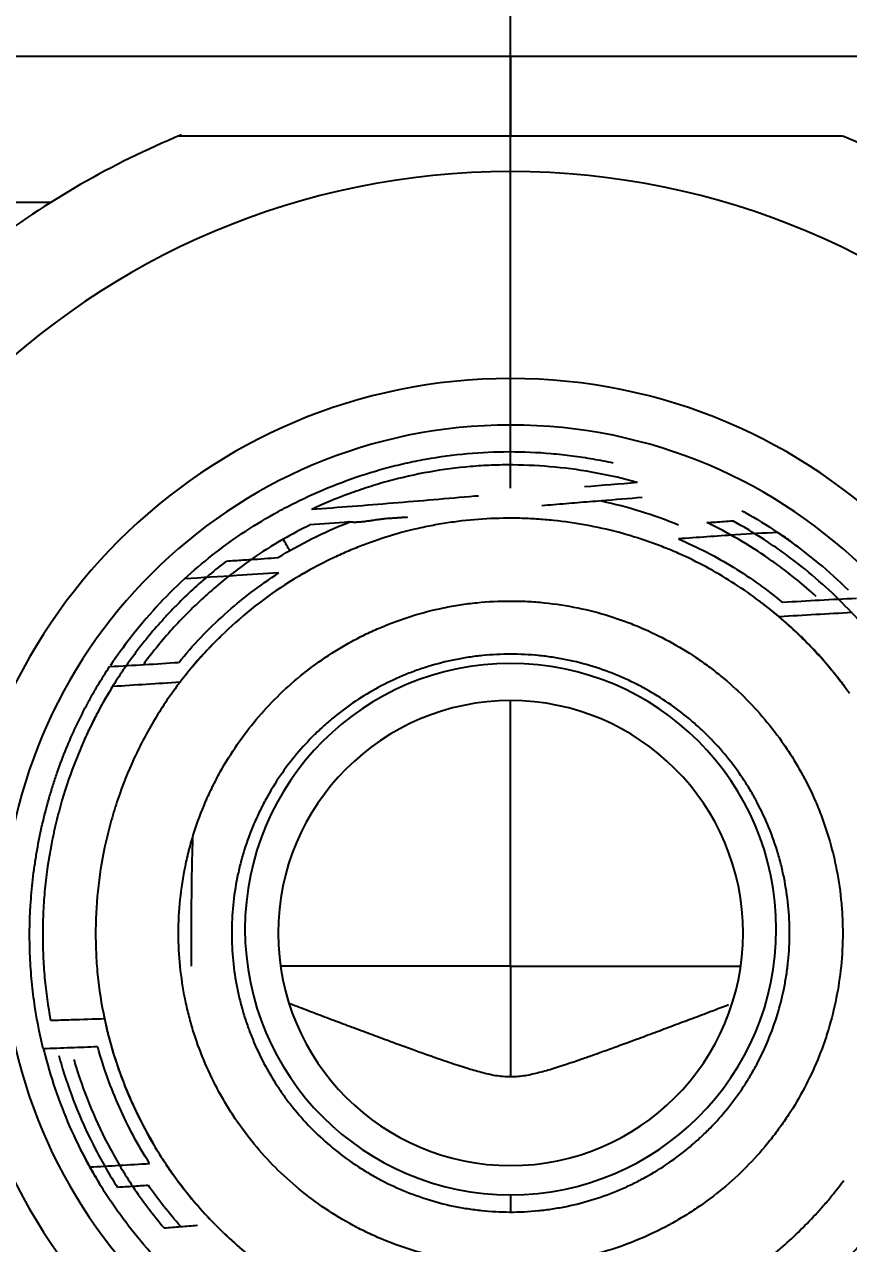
# Model space of a CAD drawing. Extents: x 1425 to 2779, y 0 to 992.
# Drawn here: x 2154.52 to 2166.93, y 395.75 to 414.11 of the extents above; entities that cross this region are included whole.
import ezdxf

# ---------------------------------------------------------------- set-up
doc = ezdxf.new("R2010")
doc.units = 0
doc.header["$LTSCALE"] = 10
doc.header["$MEASUREMENT"] = 0
doc.header["$PDMODE"] = 3
doc.header["$PDSIZE"] = -10
doc.linetypes.add('ACAD_ISO04W100', pattern=[30.5, 24, -3, 0.5, -3])
doc.layers.get('0').update_dxf_attribs({"linetype": 'CONTINUOUS'})
doc.layers.get('DEFPOINTS').update_dxf_attribs({"linetype": 'CONTINUOUS'})
doc.layers.add('1', color=7, linetype='CONTINUOUS')
doc.layers.add('BODY', color=7, linetype='CONTINUOUS')
doc.styles.add('Daelim Dimension', font='')
doc.styles.get('Daelim Dimension').set_extended_font_data('나눔고딕')
doc.dimstyles.new('DEFAULT', dxfattribs={"dimscale": 2, "dimtxt": 2, "dimasz": 2, "dimexe": 0, "dimexo": 2, "dimgap": 1, "dimtad": 1, "dimdec": 1, "dimzin": 9, "dimdsep": 46, "dimtxsty": 'Daelim Dimension', "dimcen": 0.5, "dimclrd": 252, "dimclre": 252, "dimclrt": 3, "dimadec": 1, "dimazin": 0, "dimtfac": 1, "dimtdec": 1, "dimtix": 1, "dimtmove": 0, "dimatfit": 3, "dimfxl": 1, "dimtolj": 1, "dimtzin": 1, "dimlwd": 9, "dimlwe": 9, "dimarcsym": 0})

# ---------------------------------------------------------------- blocks, each defined once
blk = doc.blocks.new('*D15')
at = {"color": 5, "lineweight": 9, "ltscale": 0.5, "transparency": 16777216}
for p, q in [((2120.17, 427.466), (2072.523, 427.466)), ((2072.523, 364.429), (2072.523, 423.466)), ((2209.905, 360.429), (2072.523, 360.429))]:
    blk.add_line(p, q, dxfattribs=at)
at = {"color": 5, "ltscale": 0.5, "transparency": 16777216}
for points in [[(2071.856, 423.466), (2073.19, 423.466), (2072.523, 427.466)], [(2071.856, 364.429), (2073.19, 364.429), (2072.523, 360.429)]]:
    blk.add_solid(points, dxfattribs=at)
at = {"layer": 'DEFPOINTS', "color": 0, "ltscale": 0.5, "transparency": 16777216}
for p in [(2072.523, 427.466), (2124.17, 427.466), (2213.905, 360.429)]:
    blk.add_point(p, dxfattribs=at)
at = {"color": 7, "lineweight": -3, "ltscale": 0.5, "transparency": 16777216, "insert": (2065.079, 393.948), "char_height": 10, "attachment_point": 5, "rotation": 90, "style": 'Daelim Dimension'}
blk.add_mtext('\\A1;67', dxfattribs=at)
blk = doc.blocks.new('*D16')
at = {"color": 5, "lineweight": 9, "ltscale": 0.5, "transparency": 16777216}
for p, q in [((2124.17, 423.466), (2124.17, 287.594)), ((2239.339, 355.429), (2239.339, 287.594)), ((2128.17, 287.594), (2235.339, 287.594))]:
    blk.add_line(p, q, dxfattribs=at)
at = {"color": 5, "ltscale": 0.5, "transparency": 16777216}
for points in [[(2128.17, 288.26), (2128.17, 286.927), (2124.17, 287.594)], [(2235.339, 288.26), (2235.339, 286.927), (2239.339, 287.594)]]:
    blk.add_solid(points, dxfattribs=at)
at = {"layer": 'DEFPOINTS', "color": 0, "ltscale": 0.5, "transparency": 16777216}
for p in [(2124.17, 427.466), (2239.339, 359.429), (2239.339, 287.594)]:
    blk.add_point(p, dxfattribs=at)
at = {"color": 7, "lineweight": -3, "ltscale": 0.5, "transparency": 16777216, "insert": (2181.755, 294.98), "char_height": 10, "attachment_point": 5, "style": 'Daelim Dimension'}
blk.add_mtext('\\A1;115', dxfattribs=at)
blk = doc.blocks.new('*D17')
at = {"color": 5, "lineweight": 9, "ltscale": 0.5, "transparency": 16777216}
for p, q in [((2125.992, 512.097), (2302.11, 512.097)), ((2302.11, 364.429), (2302.11, 508.097)), ((2268.773, 360.429), (2302.11, 360.429))]:
    blk.add_line(p, q, dxfattribs=at)
at = {"color": 5, "ltscale": 0.5, "transparency": 16777216}
for points in [[(2301.443, 508.097), (2302.777, 508.097), (2302.11, 512.097)], [(2301.443, 364.429), (2302.777, 364.429), (2302.11, 360.429)]]:
    blk.add_solid(points, dxfattribs=at)
at = {"layer": 'DEFPOINTS', "color": 0, "ltscale": 0.5, "transparency": 16777216}
for p in [(2121.992, 512.097), (2302.11, 512.097), (2264.773, 360.429)]:
    blk.add_point(p, dxfattribs=at)
at = {"color": 7, "lineweight": -3, "ltscale": 0.5, "transparency": 16777216, "insert": (2294.466, 436.263), "char_height": 10, "attachment_point": 5, "rotation": 90, "style": 'Daelim Dimension'}
blk.add_mtext('\\A1;151.5', dxfattribs=at)

msp = doc.modelspace()

# ---------------------------------------------------------------- linework, layer by layer
at = {"layer": '1', "color": 7, "linetype": 'Continuous', "lineweight": -3}
for p, q in [((2161.839, 413.629), (2150.339, 413.629)), ((2173.339, 413.629), (2161.839, 413.629)), ((2161.839, 413.629), (2161.839, 412.429)), ((2154.911, 411.429), (2151.339, 411.429)), ((2161.839, 399.929), (2161.839, 403.93)), ((2161.839, 399.929), (2158.375, 399.929)), ((2161.839, 399.929), (2161.839, 398.263)), ((2161.839, 399.929), (2165.303, 399.929)), ((2161.839, 396.489), (2161.839, 396.229))]:
    msp.add_line(p, q, dxfattribs=at)
for centre, radius, start, end in [((2161.839, 400.429), 13, 112.418, 127.3824), ((2161.839, 400.429), 13, 52.6285, 67.3766), ((2161.839, 400.429), 11.466, 0, 180), ((2161.839, 400.429), 8.35, 0, 180), ((2161.839, 400.429), 7.65, 0, 180), ((2161.839, 400.489), 4, 90, 270), ((2161.839, 400.489), 4, 270, 90), ((2161.839, 400.429), 3.5, 0, 180), ((2161.839, 400.429), 11.466, 180, 0), ((2161.839, 400.429), 8.35, 180, 0), ((2161.839, 400.429), 7.65, 180, 0), ((2161.839, 400.429), 3.5, 180, 0)]:
    msp.add_arc(centre, radius, start, end, dxfattribs=at)
for points, knots in [([(2166.838, 412.429), (2166.835, 412.429), (2166.824, 412.429), (2166.787, 412.429), (2166.733, 412.429), (2166.648, 412.429), (2166.584, 412.429), (2166.571, 412.429), (2166.543, 412.429), (2166.529, 412.429), (2166.485, 412.429), (2166.454, 412.429), (2166.355, 412.429), (2166.21, 412.429), (2166.037, 412.429), (2165.896, 412.429), (2165.848, 412.429), (2165.747, 412.429), (2165.695, 412.429), (2165.535, 412.429), (2165.423, 412.429), (2165.189, 412.429), (2164.944, 412.429), (2164.679, 412.429), (2164.507, 412.429), (2164.472, 412.429), (2164.402, 412.429), (2164.297, 412.429), (2164.19, 412.429), (2163.973, 412.429), (2163.679, 412.429), (2163.373, 412.429), (2163.139, 412.429), (2163.061, 412.429), (2162.942, 412.429), (2162.902, 412.429), (2162.822, 412.429), (2162.782, 412.429), (2162.583, 412.429), (2162.263, 412.429), (2161.942, 412.429), (2161.619, 412.429), (2161.458, 412.429), (2161.256, 412.429), (2161.215, 412.429), (2161.134, 412.429), (2161.014, 412.429), (2160.895, 412.429), (2160.658, 412.429), (2160.346, 412.429), (2160.043, 412.429), (2159.819, 412.429), (2159.745, 412.429), (2159.634, 412.429), (2159.597, 412.429), (2159.525, 412.429), (2159.489, 412.429), (2159.309, 412.429), (2159.032, 412.429), (2158.773, 412.429), (2158.523, 412.429), (2158.403, 412.429), (2158.258, 412.429), (2158.23, 412.429), (2158.173, 412.429), (2158.09, 412.429), (2158.01, 412.429), (2157.855, 412.429), (2157.662, 412.429), (2157.496, 412.429), (2157.381, 412.429), (2157.344, 412.429), (2157.291, 412.429), (2157.274, 412.429), (2157.241, 412.429), (2157.225, 412.429), (2157.147, 412.429), (2157.038, 412.429), (2156.96, 412.429), (2156.898, 412.429), (2156.875, 412.429), (2156.856, 412.429), (2156.853, 412.429), (2156.847, 412.429), (2156.841, 412.429), (2156.839, 412.429), (2156.839, 412.429)], [0, 0, 0, 0, 0.03133, 0.03133, 0.062659, 0.093989, 0.093989, 0.101822, 0.101822, 0.109654, 0.109654, 0.125319, 0.125319, 0.156649, 0.187978, 0.187978, 0.203643, 0.203643, 0.219308, 0.219308, 0.250638, 0.250638, 0.281968, 0.313297, 0.313297, 0.32113, 0.32113, 0.328962, 0.344627, 0.344627, 0.375957, 0.407287, 0.407287, 0.422952, 0.422952, 0.430784, 0.430784, 0.438616, 0.438616, 0.469946, 0.501276, 0.501276, 0.532606, 0.532606, 0.540438, 0.540438, 0.548271, 0.563935, 0.563935, 0.595265, 0.626595, 0.626595, 0.64226, 0.64226, 0.650092, 0.650092, 0.657925, 0.657925, 0.689254, 0.720584, 0.720584, 0.751914, 0.751914, 0.759746, 0.759746, 0.767579, 0.783244, 0.783244, 0.814573, 0.845903, 0.845903, 0.861568, 0.861568, 0.8694, 0.8694, 0.877233, 0.877233, 0.908563, 0.939892, 0.939892, 0.971222, 0.971222, 0.979054, 0.979054, 0.986887, 1, 1, 1, 1]), ([(2156.929, 405.764), (2157.062, 405.886), (2157.201, 406.004), (2157.489, 406.23), (2157.638, 406.339), (2157.95, 406.548), (2158.112, 406.647), (2158.365, 406.79), (2158.451, 406.836), (2158.582, 406.903), (2158.627, 406.925), (2158.716, 406.969), (2158.762, 406.99), (2158.989, 407.095), (2159.176, 407.172), (2159.557, 407.311), (2159.752, 407.373), (2160.05, 407.455), (2160.151, 407.48), (2160.304, 407.515), (2160.355, 407.526), (2160.458, 407.546), (2160.51, 407.556), (2160.77, 407.603), (2160.979, 407.631), (2161.397, 407.668), (2161.607, 407.678), (2162.028, 407.678), (2162.239, 407.669), (2162.504, 407.646), (2162.556, 407.641), (2162.662, 407.629), (2162.819, 407.611), (2162.975, 407.587), (2163.181, 407.551), (2163.283, 407.531), (2163.384, 407.509)], [0, 0, 0, 0, 0.086958, 0.086958, 0.173917, 0.173917, 0.260875, 0.260875, 0.304354, 0.304354, 0.326094, 0.326094, 0.347834, 0.347834, 0.434792, 0.434792, 0.521751, 0.521751, 0.56523, 0.56523, 0.586969, 0.586969, 0.608709, 0.608709, 0.695667, 0.695667, 0.782626, 0.782626, 0.869584, 0.869584, 0.891324, 0.891324, 0.913063, 0.956543, 0.956543, 1, 1, 1, 1]), ([(2163.745, 407.214), (2163.544, 407.27), (2163.34, 407.317), (2162.928, 407.395), (2162.72, 407.424), (2162.299, 407.465), (2162.087, 407.476), (2161.819, 407.478), (2161.766, 407.478), (2161.659, 407.476), (2161.499, 407.472), (2161.341, 407.462), (2161.025, 407.435), (2160.817, 407.408), (2160.404, 407.334), (2160.2, 407.288), (2159.947, 407.219), (2159.897, 407.205), (2159.797, 407.175), (2159.648, 407.129), (2159.502, 407.079), (2159.214, 406.972), (2159.028, 406.894), (2158.846, 406.809)], [0, 0, 0, 0, 0.125, 0.125, 0.25, 0.25, 0.375, 0.375, 0.40625, 0.40625, 0.4375, 0.5, 0.5, 0.625, 0.625, 0.75, 0.75, 0.78125, 0.78125, 0.8125, 0.875, 0.875, 1, 1, 1, 1]), ([(2158.843, 406.811), (2159.252, 406.841), (2159.661, 406.873), (2160.478, 406.94), (2160.887, 406.975), (2161.315, 407.012), (2161.335, 407.013), (2161.355, 407.015)], [0, 0, 0, 0, 0.488102, 0.488102, 0.976205, 0.976205, 1, 1, 1, 1]), ([(2163.207, 406.937), (2163.147, 406.932), (2163.027, 406.922), (2162.848, 406.908), (2162.668, 406.893), (2162.487, 406.878), (2162.367, 406.867), (2162.307, 406.862)], [0, 0, 0, 0, 0.199245, 0.39865, 0.59843, 0.798804, 1, 1, 1, 1]), ([(2163.206, 406.935), (2163.406, 406.893), (2163.603, 406.841), (2163.99, 406.722), (2164.181, 406.653), (2164.366, 406.577)], [0, 0, 0, 0, 0.496623, 0.496623, 1, 1, 1, 1]), ([(2158.336, 406.082), (2158.501, 406.184), (2158.673, 406.28), (2159.03, 406.459), (2159.217, 406.542), (2159.41, 406.617)], [0, 0, 0, 0, 0.497125, 0.497125, 1, 1, 1, 1]), ([(2165.883, 405.189), (2165.772, 405.285), (2165.657, 405.376), (2165.42, 405.551), (2165.298, 405.635), (2165.046, 405.794), (2164.916, 405.87), (2164.648, 406.014), (2164.51, 406.082), (2164.295, 406.177), (2164.185, 406.223), (2164.073, 406.266), (2163.998, 406.294), (2163.96, 406.308), (2163.769, 406.375), (2163.614, 406.422), (2163.299, 406.506), (2163.139, 406.542), (2162.815, 406.601), (2162.65, 406.625), (2162.441, 406.646), (2162.399, 406.65), (2162.315, 406.657), (2162.189, 406.666), (2162.063, 406.672), (2161.812, 406.678), (2161.479, 406.673), (2161.147, 406.641), (2160.94, 406.613), (2160.899, 406.607), (2160.816, 406.594), (2160.775, 406.587), (2160.651, 406.565), (2160.57, 406.549), (2160.328, 406.496), (2160.171, 406.455), (2159.862, 406.36), (2159.71, 406.307), (2159.488, 406.22), (2159.415, 406.189), (2159.306, 406.141), (2159.27, 406.125), (2159.198, 406.092), (2159.163, 406.075), (2158.986, 405.99), (2158.849, 405.917), (2158.716, 405.84)], [0, 0, 0, 0, 0.0625, 0.0625, 0.125, 0.125, 0.1875, 0.1875, 0.25, 0.25, 0.28125, 0.296875, 0.296875, 0.3125, 0.3125, 0.375, 0.375, 0.4375, 0.4375, 0.5, 0.5, 0.515625, 0.515625, 0.53125, 0.5625, 0.5625, 0.625, 0.6875, 0.6875, 0.703125, 0.703125, 0.71875, 0.71875, 0.75, 0.75, 0.8125, 0.8125, 0.875, 0.875, 0.90625, 0.90625, 0.921875, 0.921875, 0.9375, 0.9375, 1, 1, 1, 1]), ([(2160.287, 406.69), (2160.279, 406.689), (2160.262, 406.688), (2160.236, 406.686), (2160.207, 406.684), (2160.175, 406.682), (2160.141, 406.68), (2160.105, 406.677), (2160.058, 406.674), (2160.009, 406.671), (2159.969, 406.668), (2159.942, 406.665), (2159.921, 406.663), (2159.898, 406.66), (2159.873, 406.657), (2159.843, 406.653), (2159.81, 406.649), (2159.774, 406.643), (2159.74, 406.638), (2159.708, 406.633), (2159.68, 406.629), (2159.651, 406.625), (2159.623, 406.622), (2159.597, 406.619), (2159.572, 406.617), (2159.548, 406.615), (2159.525, 406.614), (2159.503, 406.613), (2159.482, 406.613), (2159.463, 406.614), (2159.444, 406.615), (2159.425, 406.617), (2159.414, 406.618), (2159.408, 406.619)], [0, 0, 0, 0, 0.027122, 0.057099, 0.089941, 0.125656, 0.164254, 0.205746, 0.250143, 0.324276, 0.370571, 0.388925, 0.414463, 0.44152, 0.470102, 0.50021, 0.54189, 0.583808, 0.625963, 0.658486, 0.691201, 0.724118, 0.757248, 0.786515, 0.814633, 0.841614, 0.867471, 0.892218, 0.915872, 0.938452, 0.959982, 0.980488, 1, 1, 1, 1]), ([(2164.793, 406.61), (2164.836, 406.613), (2164.922, 406.618), (2165.053, 406.627), (2165.14, 406.633), (2165.183, 406.636)], [0, 0, 0, 0, 0.331967, 0.665276, 1, 1, 1, 1]), ([(2167.573, 404.528), (2167.482, 404.654), (2167.388, 404.776), (2167.173, 405.037), (2166.931, 405.309), (2166.538, 405.689), (2166.256, 405.922), (2166.036, 406.09), (2165.962, 406.145), (2165.811, 406.251), (2165.735, 406.303), (2165.503, 406.453), (2165.345, 406.547), (2165.183, 406.635)], [0, 0, 0, 0, 0.144422, 0.144422, 0.315537, 0.486653, 0.657769, 0.657769, 0.743326, 0.743326, 0.828884, 0.828884, 1, 1, 1, 1]), ([(2165.319, 406.789), (2165.335, 406.78), (2165.352, 406.772), (2165.537, 406.668), (2165.701, 406.568), (2165.859, 406.462)], [0, 0, 0, 0, 0.087174, 0.087174, 1, 1, 1, 1]), ([(2165.86, 406.462), (2165.648, 406.45), (2165.436, 406.437), (2164.938, 406.405), (2164.651, 406.385), (2164.365, 406.364)], [0, 0, 0, 0, 0.424555, 0.424555, 1, 1, 1, 1]), ([(2166.44, 405.498), (2166.346, 405.583), (2166.25, 405.667), (2166.082, 405.803), (2166.011, 405.858), (2165.868, 405.966), (2165.795, 406.019), (2165.574, 406.172), (2165.271, 406.364), (2164.955, 406.532), (2164.793, 406.61)], [0, 0, 0, 0, 0.19268, 0.19268, 0.327234, 0.327234, 0.461787, 0.461787, 0.730893, 1, 1, 1, 1]), ([(2166.925, 405.591), (2166.781, 405.734), (2166.63, 405.87), (2166.279, 406.164), (2166.074, 406.318), (2165.859, 406.462)], [0, 0, 0, 0, 0.443826, 0.443826, 1, 1, 1, 1]), ([(2164.365, 406.364), (2164.513, 406.301), (2164.656, 406.234), (2164.933, 406.09), (2165.068, 406.014), (2165.329, 405.853), (2165.456, 405.769), (2165.7, 405.594), (2165.818, 405.503), (2165.932, 405.409)], [0, 0, 0, 0, 0.25, 0.25, 0.5, 0.5, 0.75, 0.75, 1, 1, 1, 1]), ([(2157.56, 406.029), (2157.384, 405.895), (2157.216, 405.753), (2156.973, 405.529), (2156.894, 405.452), (2156.778, 405.334), (2156.74, 405.295), (2156.664, 405.214), (2156.627, 405.174), (2156.442, 404.969), (2156.165, 404.629), (2155.921, 404.268), (2155.696, 403.895), (2155.591, 403.703), (2155.472, 403.455), (2155.448, 403.404), (2155.424, 403.352)], [0, 0, 0, 0, 0.190223, 0.190223, 0.285334, 0.285334, 0.332889, 0.332889, 0.380445, 0.380445, 0.570668, 0.76089, 0.76089, 0.951113, 0.951113, 1, 1, 1, 1]), ([(2157.931, 406.053), (2157.748, 405.925), (2157.571, 405.789), (2157.317, 405.572), (2157.234, 405.498), (2157.112, 405.384), (2157.071, 405.345), (2156.992, 405.267), (2156.952, 405.227), (2156.758, 405.026), (2156.612, 404.86), (2156.419, 404.618), (2156.366, 404.549), (2156.314, 404.478)], [0, 0, 0, 0, 0.294421, 0.294421, 0.441631, 0.441631, 0.515236, 0.515236, 0.588841, 0.588841, 0.883262, 0.883262, 1, 1, 1, 1]), ([(2157.558, 406.031), (2157.6, 406.034), (2157.683, 406.039), (2157.807, 406.047), (2157.889, 406.052), (2157.93, 406.055)], [0, 0, 0, 0, 0.334825, 0.668127, 1, 1, 1, 1]), ([(2156.929, 405.764), (2156.779, 405.626), (2156.636, 405.483), (2156.365, 405.186), (2156.126, 404.902), (2155.909, 404.601), (2155.815, 404.459)], [0, 0, 0, 0, 0.351, 0.351, 0.702001, 1, 1, 1, 1]), ([(2156.841, 404.504), (2156.947, 404.634), (2157.058, 404.759), (2157.289, 405.001), (2157.41, 405.118), (2157.661, 405.343), (2157.792, 405.451), (2158.063, 405.659), (2158.204, 405.758), (2158.351, 405.853)], [0, 0, 0, 0, 0.25, 0.25, 0.5, 0.5, 0.75, 0.75, 1, 1, 1, 1]), ([(2158.714, 405.841), (2158.527, 405.733), (2158.35, 405.617), (2158.012, 405.372), (2157.851, 405.243), (2157.545, 404.972), (2157.399, 404.829), (2157.225, 404.642), (2157.19, 404.604), (2157.122, 404.527), (2157.088, 404.488), (2156.988, 404.37), (2156.924, 404.289), (2156.861, 404.207)], [0, 0, 0, 0, 0.25, 0.25, 0.5, 0.5, 0.75, 0.75, 0.8125, 0.8125, 0.875, 0.875, 1, 1, 1, 1]), ([(2158.35, 405.854), (2158.138, 405.839), (2157.927, 405.825), (2157.453, 405.794), (2157.191, 405.778), (2156.929, 405.764)], [0, 0, 0, 0, 0.446635, 0.446635, 1, 1, 1, 1]), ([(2156.839, 400.429), (2156.839, 400.598), (2156.847, 400.766), (2156.881, 401.102), (2156.907, 401.27), (2156.95, 401.479), (2156.964, 401.542), (2156.979, 401.605), (2156.989, 401.646), (2156.994, 401.667), (2157.022, 401.772), (2157.045, 401.854), (2157.122, 402.097), (2157.181, 402.254), (2157.28, 402.485), (2157.315, 402.56), (2157.37, 402.672), (2157.389, 402.709), (2157.427, 402.783), (2157.447, 402.82), (2157.547, 403), (2157.633, 403.138), (2157.814, 403.4), (2157.909, 403.525), (2158.11, 403.764), (2158.216, 403.879), (2158.438, 404.098), (2158.554, 404.202), (2158.794, 404.398), (2158.918, 404.491), (2159.177, 404.665), (2159.312, 404.747), (2159.487, 404.842), (2159.523, 404.861), (2159.594, 404.897), (2159.702, 404.951), (2159.812, 405.001), (2160.036, 405.096), (2160.188, 405.152), (2160.502, 405.25), (2160.663, 405.292), (2160.871, 405.335), (2160.912, 405.343), (2160.996, 405.358), (2161.121, 405.379), (2161.246, 405.395), (2161.498, 405.421), (2161.667, 405.429), (2161.921, 405.429), (2162.006, 405.427), (2162.134, 405.421), (2162.177, 405.418), (2162.262, 405.412), (2162.305, 405.408), (2162.518, 405.386), (2162.685, 405.36), (2163.013, 405.292), (2163.174, 405.251), (2163.371, 405.189), (2163.41, 405.176), (2163.489, 405.149), (2163.528, 405.136), (2163.644, 405.093), (2163.719, 405.063), (2163.943, 404.968), (2164.086, 404.898), (2164.364, 404.748), (2164.498, 404.666), (2164.693, 404.535), (2164.757, 404.49), (2164.851, 404.42), (2164.882, 404.397), (2164.944, 404.349), (2164.974, 404.324), (2165.125, 404.201), (2165.24, 404.098), (2165.46, 403.88), (2165.565, 403.767), (2165.767, 403.527), (2165.863, 403.402), (2166, 403.203), (2166.044, 403.135), (2166.13, 402.997), (2166.171, 402.927), (2166.29, 402.713), (2166.363, 402.564), (2166.463, 402.334), (2166.494, 402.255), (2166.539, 402.135), (2166.553, 402.095), (2166.581, 402.015), (2166.594, 401.974), (2166.658, 401.772), (2166.701, 401.608), (2166.77, 401.276), (2166.796, 401.108), (2166.817, 400.895), (2166.821, 400.853), (2166.828, 400.768), (2166.836, 400.64), (2166.839, 400.514), (2166.839, 400.429)], [0, 0, 0, 0, 0.03125, 0.03125, 0.0625, 0.0625, 0.070312, 0.074219, 0.074219, 0.078125, 0.078125, 0.09375, 0.09375, 0.125, 0.125, 0.140625, 0.140625, 0.148437, 0.148437, 0.15625, 0.15625, 0.1875, 0.1875, 0.21875, 0.21875, 0.25, 0.25, 0.28125, 0.28125, 0.3125, 0.3125, 0.34375, 0.34375, 0.351562, 0.351562, 0.359375, 0.375, 0.375, 0.40625, 0.40625, 0.4375, 0.4375, 0.445312, 0.445312, 0.453125, 0.46875, 0.46875, 0.5, 0.5, 0.515625, 0.515625, 0.523437, 0.523437, 0.53125, 0.53125, 0.5625, 0.5625, 0.59375, 0.59375, 0.601562, 0.601562, 0.609375, 0.609375, 0.625, 0.625, 0.65625, 0.65625, 0.6875, 0.6875, 0.703125, 0.703125, 0.710937, 0.710937, 0.71875, 0.71875, 0.75, 0.75, 0.78125, 0.78125, 0.8125, 0.8125, 0.828125, 0.828125, 0.84375, 0.84375, 0.875, 0.875, 0.890625, 0.890625, 0.898437, 0.898437, 0.90625, 0.90625, 0.9375, 0.9375, 0.96875, 0.96875, 0.976562, 0.976562, 0.984375, 1, 1, 1, 1]), ([(2166.859, 404.152), (2166.852, 404.161), (2166.846, 404.17), (2166.797, 404.235), (2166.754, 404.29), (2166.623, 404.453), (2166.532, 404.558), (2166.25, 404.863), (2166.05, 405.052), (2165.77, 405.284), (2165.703, 405.338), (2165.634, 405.39)], [0, 0, 0, 0, 0.019048, 0.019048, 0.138095, 0.138095, 0.376191, 0.376191, 0.852381, 0.852381, 1, 1, 1, 1]), ([(2165.935, 405.411), (2166.121, 405.423), (2166.306, 405.433), (2166.677, 405.454), (2166.862, 405.463), (2167.048, 405.472)], [0, 0, 0, 0, 0.499983, 0.499983, 1, 1, 1, 1]), ([(2166.941, 404.036), (2166.928, 404.055), (2166.914, 404.074), (2166.864, 404.143), (2166.826, 404.193), (2166.749, 404.292), (2166.632, 404.439), (2166.509, 404.579), (2166.255, 404.853), (2166.075, 405.026), (2165.884, 405.189)], [0, 0, 0, 0, 0.04432, 0.04432, 0.16378, 0.16378, 0.28324, 0.52216, 0.52216, 1, 1, 1, 1]), ([(2166.98, 405.254), (2166.797, 405.244), (2166.615, 405.235), (2166.251, 405.214), (2166.069, 405.203), (2165.887, 405.191)], [0, 0, 0, 0, 0.499982, 0.499982, 1, 1, 1, 1]), ([(2166.039, 400.429), (2166.039, 400.569), (2166.025, 400.847), (2165.983, 401.123), (2165.942, 401.33), (2165.926, 401.399), (2165.9, 401.502), (2165.89, 401.536), (2165.871, 401.605), (2165.861, 401.639), (2165.809, 401.808), (2165.76, 401.94), (2165.652, 402.196), (2165.591, 402.322), (2165.508, 402.474), (2165.491, 402.504), (2165.456, 402.565), (2165.438, 402.594), (2165.384, 402.683), (2165.346, 402.741), (2165.23, 402.91), (2165.149, 403.018), (2164.976, 403.225), (2164.885, 403.324), (2164.742, 403.465), (2164.693, 403.511), (2164.594, 403.6), (2164.544, 403.643), (2164.39, 403.769), (2164.283, 403.847), (2164.062, 403.995), (2163.948, 404.064), (2163.77, 404.16), (2163.709, 404.19), (2163.587, 404.249), (2163.525, 404.277), (2163.337, 404.355), (2163.209, 404.402), (2162.947, 404.483), (2162.813, 404.517), (2162.641, 404.552), (2162.607, 404.559), (2162.537, 404.571), (2162.433, 404.588), (2162.328, 404.601), (2162.119, 404.622), (2161.98, 404.629), (2161.699, 404.629), (2161.559, 404.622), (2161.383, 404.605), (2161.348, 404.601), (2161.278, 404.592), (2161.173, 404.577), (2161.069, 404.559), (2160.865, 404.517), (2160.731, 404.483), (2160.533, 404.422), (2160.468, 404.4), (2160.371, 404.365), (2160.339, 404.353), (2160.275, 404.328), (2160.244, 404.315), (2160.086, 404.248), (2159.964, 404.19), (2159.729, 404.063), (2159.615, 403.995), (2159.395, 403.848), (2159.288, 403.769), (2159.16, 403.664), (2159.134, 403.643), (2159.083, 403.599), (2159.058, 403.577), (2158.984, 403.51), (2158.935, 403.464), (2158.793, 403.324), (2158.703, 403.226), (2158.531, 403.021), (2158.45, 402.914), (2158.296, 402.69), (2158.224, 402.572), (2158.123, 402.388), (2158.091, 402.326), (2158.03, 402.2), (2158.001, 402.137), (2157.919, 401.943), (2157.87, 401.812), (2157.807, 401.61), (2157.788, 401.542), (2157.762, 401.438), (2157.753, 401.404), (2157.737, 401.334), (2157.73, 401.299), (2157.695, 401.126), (2157.674, 400.987), (2157.646, 400.708), (2157.639, 400.569), (2157.639, 400.429)], [0, 0, 0, 0, 0.03125, 0.0625, 0.0625, 0.078125, 0.078125, 0.085938, 0.085938, 0.09375, 0.09375, 0.125, 0.125, 0.15625, 0.15625, 0.164063, 0.164063, 0.171875, 0.171875, 0.1875, 0.1875, 0.21875, 0.21875, 0.25, 0.25, 0.265625, 0.265625, 0.28125, 0.28125, 0.3125, 0.3125, 0.34375, 0.34375, 0.359375, 0.359375, 0.375, 0.375, 0.40625, 0.40625, 0.4375, 0.4375, 0.445313, 0.445313, 0.453125, 0.46875, 0.46875, 0.5, 0.5, 0.53125, 0.53125, 0.539063, 0.539063, 0.546875, 0.5625, 0.5625, 0.59375, 0.59375, 0.609375, 0.609375, 0.617188, 0.617188, 0.625, 0.625, 0.65625, 0.65625, 0.6875, 0.6875, 0.71875, 0.71875, 0.726563, 0.726563, 0.734375, 0.734375, 0.75, 0.75, 0.78125, 0.78125, 0.8125, 0.8125, 0.84375, 0.84375, 0.859375, 0.859375, 0.875, 0.875, 0.90625, 0.90625, 0.921875, 0.921875, 0.929688, 0.929688, 0.9375, 0.9375, 0.96875, 0.96875, 1, 1, 1, 1]), ([(2154.801, 398.687), (2154.743, 398.925), (2154.697, 399.167), (2154.654, 399.477), (2154.647, 399.539), (2154.633, 399.665), (2154.627, 399.728), (2154.611, 399.918), (2154.604, 400.044), (2154.592, 400.426), (2154.598, 400.683), (2154.627, 401.073), (2154.64, 401.204), (2154.665, 401.401), (2154.675, 401.467), (2154.695, 401.598), (2154.706, 401.663), (2154.765, 401.988), (2154.825, 402.241), (2154.916, 402.551), (2154.935, 402.612), (2154.964, 402.704), (2154.974, 402.735), (2154.995, 402.795), (2155.046, 402.946), (2155.102, 403.092), (2155.194, 403.318), (2155.243, 403.429), (2155.344, 403.644), (2155.396, 403.75), (2155.478, 403.904), (2155.506, 403.955), (2155.562, 404.056), (2155.591, 404.106), (2155.679, 404.253), (2155.739, 404.349), (2155.801, 404.443)], [0, 0, 0, 0, 0.125, 0.125, 0.15625, 0.15625, 0.1875, 0.1875, 0.25, 0.25, 0.375, 0.375, 0.4375, 0.4375, 0.46875, 0.46875, 0.5, 0.5, 0.625, 0.625, 0.65625, 0.65625, 0.671875, 0.671875, 0.6875, 0.75, 0.75, 0.8125, 0.8125, 0.875, 0.875, 0.90625, 0.90625, 0.9375, 0.9375, 1, 1, 1, 1]), ([(2155.846, 404.142), (2155.794, 404.058), (2155.743, 403.972), (2155.645, 403.797), (2155.598, 403.708), (2155.529, 403.57), (2155.507, 403.524), (2155.462, 403.431), (2155.44, 403.383), (2155.376, 403.239), (2155.335, 403.142), (2155.217, 402.844), (2155.146, 402.638), (2155.053, 402.319), (2155.024, 402.21), (2154.99, 402.072), (2154.984, 402.044), (2154.971, 401.989), (2154.952, 401.906), (2154.935, 401.823), (2154.881, 401.545), (2154.849, 401.321), (2154.816, 400.984), (2154.808, 400.872), (2154.799, 400.702), (2154.797, 400.646), (2154.794, 400.533), (2154.792, 400.365), (2154.795, 400.199), (2154.805, 399.978), (2154.813, 399.868), (2154.843, 399.541), (2154.873, 399.327), (2154.912, 399.117)], [0, 0, 0, 0, 0.0625, 0.0625, 0.125, 0.125, 0.15625, 0.15625, 0.1875, 0.1875, 0.25, 0.25, 0.375, 0.375, 0.4375, 0.4375, 0.453125, 0.453125, 0.46875, 0.5, 0.5, 0.625, 0.625, 0.6875, 0.6875, 0.71875, 0.71875, 0.75, 0.8125, 0.8125, 0.875, 0.875, 1, 1, 1, 1]), ([(2156.861, 404.207), (2156.725, 404.028), (2156.599, 403.843), (2156.37, 403.463), (2156.266, 403.267), (2156.08, 402.865), (2155.997, 402.658), (2155.907, 402.392), (2155.89, 402.339), (2155.857, 402.231), (2155.809, 402.07), (2155.768, 401.908), (2155.695, 401.583), (2155.658, 401.364), (2155.606, 400.924), (2155.592, 400.701), (2155.589, 400.421), (2155.59, 400.365), (2155.592, 400.253), (2155.597, 400.085), (2155.609, 399.917), (2155.642, 399.583), (2155.677, 399.362), (2155.724, 399.142)], [0, 0, 0, 0, 0.125, 0.125, 0.25, 0.25, 0.375, 0.375, 0.40625, 0.40625, 0.4375, 0.5, 0.5, 0.625, 0.625, 0.75, 0.75, 0.78125, 0.78125, 0.8125, 0.875, 0.875, 1, 1, 1, 1]), ([(2156.86, 404.207), (2156.691, 404.195), (2156.522, 404.183), (2156.184, 404.162), (2156.015, 404.151), (2155.846, 404.142)], [0, 0, 0, 0, 0.500024, 0.500024, 1, 1, 1, 1]), ([(2157.036, 399.929), (2157.034, 400.147), (2157.033, 400.363), (2157.035, 400.795), (2157.037, 401.011), (2157.043, 401.435), (2157.048, 401.644), (2157.054, 401.852)], [0, 0, 0, 0, 0.336134, 0.336134, 0.672269, 0.672269, 1, 1, 1, 1]), ([(2166.839, 400.429), (2166.839, 400.26), (2166.83, 400.093), (2166.797, 399.766), (2166.773, 399.605), (2166.71, 399.289), (2166.67, 399.133), (2166.612, 398.941), (2166.6, 398.902), (2166.575, 398.826), (2166.562, 398.788), (2166.522, 398.675), (2166.493, 398.6), (2166.402, 398.38), (2166.335, 398.237), (2166.188, 397.958), (2166.109, 397.823), (2165.979, 397.624), (2165.934, 397.559), (2165.864, 397.463), (2165.84, 397.431), (2165.792, 397.367), (2165.767, 397.336), (2165.643, 397.181), (2165.538, 397.062), (2165.317, 396.834), (2165.201, 396.725), (2164.957, 396.517), (2164.829, 396.418), (2164.628, 396.278), (2164.559, 396.233), (2164.453, 396.167), (2164.418, 396.146), (2164.347, 396.104), (2164.311, 396.083), (2164.13, 395.982), (2163.982, 395.909), (2163.678, 395.777), (2163.522, 395.718), (2163.202, 395.616), (2163.039, 395.572), (2162.829, 395.528), (2162.786, 395.52), (2162.702, 395.504), (2162.575, 395.483), (2162.448, 395.466), (2162.194, 395.439), (2162.023, 395.43), (2161.682, 395.429), (2161.511, 395.437), (2161.297, 395.459), (2161.254, 395.463), (2161.168, 395.474), (2161.041, 395.492), (2160.915, 395.515), (2160.664, 395.566), (2160.501, 395.609), (2160.179, 395.71), (2160.021, 395.768), (2159.827, 395.852), (2159.788, 395.869), (2159.712, 395.904), (2159.599, 395.958), (2159.488, 396.016), (2159.271, 396.136), (2159.132, 396.222), (2158.863, 396.408), (2158.734, 396.507), (2158.485, 396.718), (2158.367, 396.827), (2158.144, 397.056), (2158.039, 397.175), (2157.841, 397.422), (2157.748, 397.55), (2157.617, 397.75), (2157.575, 397.817), (2157.494, 397.954), (2157.455, 398.023), (2157.345, 398.232), (2157.278, 398.375), (2157.157, 398.667), (2157.103, 398.816), (2157.033, 399.046), (2157.012, 399.123), (2156.982, 399.24), (2156.973, 399.28), (2156.954, 399.359), (2156.946, 399.399), (2156.905, 399.6), (2156.881, 399.763), (2156.847, 400.092), (2156.839, 400.26), (2156.839, 400.429)], [0, 0, 0, 0, 0.03125, 0.03125, 0.0625, 0.0625, 0.09375, 0.09375, 0.101562, 0.101562, 0.109375, 0.109375, 0.125, 0.125, 0.15625, 0.15625, 0.1875, 0.1875, 0.203125, 0.203125, 0.210937, 0.210937, 0.21875, 0.21875, 0.25, 0.25, 0.28125, 0.28125, 0.3125, 0.3125, 0.328125, 0.328125, 0.335937, 0.335937, 0.34375, 0.34375, 0.375, 0.375, 0.40625, 0.40625, 0.4375, 0.4375, 0.445312, 0.445312, 0.453125, 0.46875, 0.46875, 0.5, 0.5, 0.53125, 0.53125, 0.539062, 0.539062, 0.546875, 0.5625, 0.5625, 0.59375, 0.59375, 0.625, 0.625, 0.632812, 0.632812, 0.640625, 0.65625, 0.65625, 0.6875, 0.6875, 0.71875, 0.71875, 0.75, 0.75, 0.78125, 0.78125, 0.8125, 0.8125, 0.828125, 0.828125, 0.84375, 0.84375, 0.875, 0.875, 0.90625, 0.90625, 0.921875, 0.921875, 0.929688, 0.929688, 0.9375, 0.9375, 0.96875, 0.96875, 1, 1, 1, 1]), ([(2157.639, 400.429), (2157.639, 400.287), (2157.646, 400.148), (2157.673, 399.874), (2157.694, 399.738), (2157.747, 399.472), (2157.78, 399.341), (2157.829, 399.179), (2157.839, 399.147), (2157.861, 399.082), (2157.872, 399.05), (2157.906, 398.954), (2157.93, 398.892), (2158.006, 398.706), (2158.063, 398.585), (2158.187, 398.35), (2158.255, 398.236), (2158.364, 398.068), (2158.402, 398.014), (2158.481, 397.905), (2158.522, 397.852), (2158.648, 397.695), (2158.737, 397.594), (2158.924, 397.403), (2159.022, 397.311), (2159.227, 397.137), (2159.335, 397.055), (2159.504, 396.938), (2159.561, 396.9), (2159.65, 396.845), (2159.68, 396.827), (2159.74, 396.791), (2159.77, 396.774), (2159.921, 396.69), (2160.046, 396.629), (2160.301, 396.519), (2160.431, 396.47), (2160.699, 396.385), (2160.836, 396.348), (2161.011, 396.311), (2161.047, 396.305), (2161.117, 396.292), (2161.223, 396.274), (2161.33, 396.26), (2161.543, 396.237), (2161.685, 396.23), (2161.97, 396.229), (2162.113, 396.236), (2162.328, 396.257), (2162.4, 396.266), (2162.542, 396.288), (2162.612, 396.301), (2162.822, 396.343), (2162.959, 396.379), (2163.228, 396.463), (2163.36, 396.512), (2163.523, 396.581), (2163.555, 396.596), (2163.619, 396.625), (2163.714, 396.67), (2163.807, 396.718), (2163.989, 396.819), (2164.106, 396.891), (2164.332, 397.046), (2164.44, 397.129), (2164.571, 397.239), (2164.597, 397.262), (2164.648, 397.307), (2164.724, 397.375), (2164.796, 397.446), (2164.937, 397.59), (2165.026, 397.691), (2165.193, 397.898), (2165.272, 398.006), (2165.364, 398.146), (2165.382, 398.174), (2165.418, 398.231), (2165.435, 398.259), (2165.486, 398.346), (2165.519, 398.404), (2165.613, 398.581), (2165.669, 398.702), (2165.771, 398.948), (2165.816, 399.074), (2165.895, 399.332), (2165.928, 399.463), (2165.963, 399.632), (2165.969, 399.666), (2165.981, 399.734), (2165.998, 399.836), (2166.011, 399.94), (2166.032, 400.147), (2166.039, 400.287), (2166.039, 400.429)], [0, 0, 0, 0, 0.03125, 0.03125, 0.0625, 0.0625, 0.09375, 0.09375, 0.101562, 0.101562, 0.109375, 0.109375, 0.125, 0.125, 0.15625, 0.15625, 0.1875, 0.1875, 0.203125, 0.203125, 0.21875, 0.21875, 0.25, 0.25, 0.28125, 0.28125, 0.3125, 0.3125, 0.328125, 0.328125, 0.335937, 0.335937, 0.34375, 0.34375, 0.375, 0.375, 0.40625, 0.40625, 0.4375, 0.4375, 0.445312, 0.445312, 0.453125, 0.46875, 0.46875, 0.5, 0.5, 0.53125, 0.53125, 0.546875, 0.546875, 0.5625, 0.5625, 0.59375, 0.59375, 0.625, 0.625, 0.632812, 0.632812, 0.640625, 0.65625, 0.65625, 0.6875, 0.6875, 0.71875, 0.71875, 0.726562, 0.726562, 0.734375, 0.75, 0.75, 0.78125, 0.78125, 0.8125, 0.8125, 0.820312, 0.820312, 0.828125, 0.828125, 0.84375, 0.84375, 0.875, 0.875, 0.90625, 0.90625, 0.9375, 0.9375, 0.945312, 0.945312, 0.953125, 0.96875, 0.96875, 1, 1, 1, 1]), ([(2169.034, 399.543), (2169.005, 399.305), (2168.964, 399.072), (2168.886, 398.729), (2168.858, 398.616), (2168.811, 398.448), (2168.795, 398.392), (2168.761, 398.281), (2168.744, 398.226), (2168.653, 397.952), (2168.571, 397.738), (2168.457, 397.476), (2168.433, 397.424), (2168.385, 397.32), (2168.311, 397.166), (2168.179, 396.913), (2168.063, 396.716), (2167.973, 396.57), (2167.943, 396.521), (2167.88, 396.425), (2167.849, 396.377), (2167.687, 396.141), (2167.55, 395.958), (2167.256, 395.605), (2167.099, 395.435), (2166.767, 395.107), (2166.591, 394.95), (2166.404, 394.799)], [0, 0, 0, 0, 0.125, 0.125, 0.1875, 0.1875, 0.21875, 0.21875, 0.25, 0.25, 0.375, 0.375, 0.40625, 0.40625, 0.4375, 0.5, 0.5625, 0.5625, 0.59375, 0.59375, 0.625, 0.625, 0.75, 0.75, 0.875, 0.875, 1, 1, 1, 1]), ([(2161.839, 398.263), (2161.802, 398.263), (2161.727, 398.267), (2161.614, 398.281), (2161.504, 398.303), (2161.396, 398.33), (2161.288, 398.36), (2161.175, 398.394), (2161.051, 398.433), (2160.911, 398.48), (2160.753, 398.534), (2160.575, 398.597), (2160.375, 398.669), (2160.148, 398.751), (2159.893, 398.845), (2159.624, 398.945), (2159.351, 399.047), (2159.074, 399.151), (2158.8, 399.255), (2158.612, 399.326), (2158.519, 399.362)], [0, 0, 0, 0, 0.055812, 0.111624, 0.167436, 0.223248, 0.27906, 0.334872, 0.390684, 0.446496, 0.502308, 0.55812, 0.613932, 0.669745, 0.725557, 0.781369, 0.837181, 0.892993, 0.948805, 1, 1, 1, 1]), ([(2165.119, 399.347), (2165.042, 399.317), (2164.868, 399.251), (2164.606, 399.152), (2164.323, 399.046), (2164.043, 398.941), (2163.767, 398.838), (2163.507, 398.743), (2163.281, 398.661), (2163.084, 398.59), (2162.907, 398.528), (2162.75, 398.474), (2162.61, 398.428), (2162.488, 398.389), (2162.376, 398.356), (2162.271, 398.327), (2162.165, 398.302), (2162.058, 398.281), (2161.948, 398.267), (2161.875, 398.263), (2161.839, 398.263)], [0, 0, 0, 0, 0.043525, 0.099788, 0.156051, 0.212315, 0.268578, 0.324841, 0.381104, 0.437368, 0.493631, 0.549894, 0.606157, 0.662421, 0.718684, 0.774947, 0.83121, 0.887474, 0.943737, 1, 1, 1, 1]), ([(2154.912, 399.117), (2155.016, 399.12), (2155.12, 399.123), (2155.39, 399.131), (2155.557, 399.136), (2155.723, 399.142)], [0, 0, 0, 0, 0.384885, 0.384885, 1, 1, 1, 1]), ([(2155.716, 399.175), (2155.744, 399.039), (2155.776, 398.905), (2155.887, 398.506), (2155.978, 398.245), (2156.194, 397.741), (2156.317, 397.497), (2156.457, 397.26)], [0, 0, 0, 0, 0.199354, 0.199354, 0.602906, 0.602906, 1, 1, 1, 1]), ([(2155.724, 399.142), (2155.759, 398.975), (2155.801, 398.812), (2155.896, 398.492), (2155.95, 398.336), (2156.069, 398.029), (2156.134, 397.878), (2156.275, 397.582), (2156.352, 397.437), (2156.476, 397.222), (2156.519, 397.151), (2156.607, 397.012), (2156.653, 396.943), (2156.793, 396.739), (2156.892, 396.607), (2157.205, 396.221), (2157.437, 395.98), (2157.693, 395.754)], [0, 0, 0, 0, 0.125, 0.125, 0.25, 0.25, 0.375, 0.375, 0.5, 0.5, 0.5625, 0.5625, 0.625, 0.625, 0.75, 0.75, 1, 1, 1, 1]), ([(2154.806, 398.682), (2154.814, 398.65), (2154.822, 398.617), (2154.881, 398.39), (2154.999, 398.006), (2155.147, 397.633), (2155.312, 397.266), (2155.403, 397.086), (2155.502, 396.908)], [0, 0, 0, 0, 0.052507, 0.052507, 0.368338, 0.684169, 0.684169, 1, 1, 1, 1]), ([(2155.036, 398.585), (2155.04, 398.572), (2155.044, 398.558), (2155.062, 398.491), (2155.078, 398.438), (2155.158, 398.175), (2155.232, 397.968), (2155.397, 397.563), (2155.489, 397.365), (2155.691, 396.976), (2155.801, 396.786), (2155.921, 396.6)], [0, 0, 0, 0, 0.019312, 0.019312, 0.094749, 0.094749, 0.3965, 0.3965, 0.69825, 0.69825, 1, 1, 1, 1]), ([(2156.402, 396.962), (2156.316, 397.097), (2156.235, 397.235), (2156.084, 397.517), (2156.014, 397.66), (2155.884, 397.953), (2155.824, 398.102), (2155.715, 398.405), (2155.666, 398.559), (2155.622, 398.717)], [0, 0, 0, 0, 0.25, 0.25, 0.5, 0.5, 0.75, 0.75, 1, 1, 1, 1]), ([(2155.261, 398.525), (2155.273, 398.485), (2155.285, 398.445), (2155.363, 398.194), (2155.514, 397.779), (2155.703, 397.381), (2155.912, 396.991), (2156.026, 396.8), (2156.15, 396.614)], [0, 0, 0, 0, 0.058676, 0.058676, 0.372451, 0.686225, 0.686225, 1, 1, 1, 1]), ([(2155.301, 397.297), (2155.384, 397.124), (2155.474, 396.956), (2155.6, 396.739), (2155.631, 396.687), (2155.663, 396.636)], [0, 0, 0, 0, 0.758621, 0.758621, 1, 1, 1, 1]), ([(2166.58, 395.212), (2166.752, 395.368), (2166.914, 395.53), (2167.104, 395.741), (2167.142, 395.784), (2167.216, 395.87), (2167.253, 395.914), (2167.36, 396.045), (2167.429, 396.134), (2167.629, 396.404), (2167.753, 396.59), (2167.983, 396.971), (2168.088, 397.166), (2168.186, 397.367)], [0, 0, 0, 0, 0.25, 0.25, 0.3125, 0.3125, 0.375, 0.375, 0.5, 0.5, 0.75, 0.75, 1, 1, 1, 1]), ([(2155.501, 396.908), (2155.651, 396.916), (2155.801, 396.924), (2156.101, 396.942), (2156.251, 396.951), (2156.4, 396.961)], [0, 0, 0, 0, 0.499987, 0.499987, 1, 1, 1, 1]), ([(2158.925, 393.791), (2158.546, 393.957), (2158.191, 394.152), (2157.69, 394.482), (2157.529, 394.599), (2157.295, 394.783), (2157.218, 394.846), (2157.105, 394.942), (2157.068, 394.975), (2156.994, 395.04), (2156.957, 395.073), (2156.777, 395.24), (2156.64, 395.378), (2156.378, 395.661), (2156.254, 395.807), (2156.017, 396.107), (2155.905, 396.262), (2155.747, 396.499), (2155.695, 396.58), (2155.596, 396.743), (2155.548, 396.825), (2155.502, 396.908)], [0, 0, 0, 0, 0.25, 0.25, 0.375, 0.375, 0.4375, 0.4375, 0.46875, 0.46875, 0.5, 0.5, 0.625, 0.625, 0.75, 0.75, 0.875, 0.875, 0.9375, 0.9375, 1, 1, 1, 1]), ([(2156.664, 396.931), (2156.672, 396.919), (2156.68, 396.907), (2156.767, 396.781), (2156.849, 396.669), (2157.105, 396.343), (2157.29, 396.137), (2157.588, 395.846), (2157.691, 395.752), (2157.824, 395.639), (2157.851, 395.617), (2157.905, 395.572), (2157.987, 395.507), (2158.07, 395.443), (2158.35, 395.237), (2158.583, 395.089), (2159.068, 394.824), (2159.319, 394.707), (2159.645, 394.581), (2159.711, 394.557), (2159.843, 394.51), (2159.909, 394.488), (2160.109, 394.426), (2160.244, 394.388), (2160.38, 394.355)], [0, 0, 0, 0, 0.009366, 0.009366, 0.099424, 0.099424, 0.279539, 0.279539, 0.369597, 0.369597, 0.392111, 0.392111, 0.414625, 0.459654, 0.459654, 0.639769, 0.639769, 0.819885, 0.819885, 0.864914, 0.864914, 0.909942, 0.909942, 1, 1, 1, 1]), ([(2164.987, 395.032), (2165.204, 395.158), (2165.411, 395.295), (2165.806, 395.593), (2165.994, 395.754), (2166.261, 396.013), (2166.348, 396.102), (2166.474, 396.24), (2166.516, 396.286), (2166.598, 396.381), (2166.638, 396.429), (2166.738, 396.552), (2166.797, 396.628), (2166.854, 396.705)], [0, 0, 0, 0, 0.295421, 0.295421, 0.590842, 0.590842, 0.738553, 0.738553, 0.812408, 0.812408, 0.886263, 0.886263, 1, 1, 1, 1]), ([(2156.15, 396.614), (2156.222, 396.507), (2156.297, 396.401), (2156.454, 396.193), (2156.536, 396.091), (2156.621, 395.991)], [0, 0, 0, 0, 0.499249, 0.499249, 1, 1, 1, 1]), ([(2156.871, 396.011), (2156.784, 396.11), (2156.7, 396.211), (2156.537, 396.418), (2156.459, 396.523), (2156.384, 396.631)], [0, 0, 0, 0, 0.499232, 0.499232, 1, 1, 1, 1]), ([(2156.87, 396.01), (2156.912, 396.013), (2156.996, 396.02), (2157.08, 396.027), (2157.122, 396.03)], [0, 0, 0, 0, 0.502651, 1, 1, 1, 1])]:
    msp.add_open_spline(points, degree=3, knots=knots, dxfattribs=at)
for points in [[(2162.953, 407.152), (2163.218, 407.174), (2163.482, 407.195), (2163.747, 407.216)], [(2163.822, 406.986), (2163.617, 406.97), (2163.412, 406.954), (2163.207, 406.937)], [(2159.408, 406.619), (2159.21, 406.604), (2159.011, 406.589), (2158.812, 406.574)], [(2158.814, 406.572), (2158.678, 406.505), (2158.545, 406.434), (2158.416, 406.359)], [(2166.051, 406.33), (2165.985, 406.377), (2165.917, 406.424), (2165.849, 406.469)], [(2158.414, 406.361), (2158.247, 406.264), (2158.086, 406.161), (2157.931, 406.054)], [(2158.518, 406.182), (2158.483, 406.242), (2158.448, 406.302), (2158.414, 406.362)], [(2157.93, 406.055), (2158.065, 406.063), (2158.201, 406.073), (2158.336, 406.082)], [(2157.469, 404.892), (2157.311, 404.737), (2157.161, 404.575), (2157.021, 404.406)], [(2155.801, 404.443), (2155.983, 404.453), (2156.338, 404.472), (2156.675, 404.494), (2156.839, 404.505)], [(2155.62, 398.716), (2155.487, 398.711), (2155.216, 398.701), (2154.94, 398.691), (2154.801, 398.687)], [(2156.15, 396.614), (2156.074, 396.609), (2155.997, 396.604), (2155.92, 396.6)], [(2156.382, 396.629), (2156.304, 396.624), (2156.227, 396.619), (2156.15, 396.614)], [(2156.621, 395.991), (2156.704, 395.997), (2156.787, 396.004), (2156.87, 396.01)]]:
    msp.add_open_spline(points, degree=3, dxfattribs=at)
at = {"layer": 'BODY', "color": 1, "linetype": 'ACAD_ISO04W100', "lineweight": -3}
msp.add_line((2161.839, 407.129), (2161.839, 467.841), dxfattribs=at)

# ---------------------------------------------------------------- dimensions: what is measured, and where the dimension line sits
at = {"color": 5, "lineweight": -3, "ltscale": 0.5}
dim = msp.add_linear_dim(base=(2302.11, 512.097), p1=(2264.773, 360.429), p2=(2121.992, 512.097), angle=90, text='151.5', dimstyle='DEFAULT', override={"dimtxt": 5, "dimclrd": 5, "dimclre": 5, "dimclrt": 7}, dxfattribs=at)
dim.commit()
dim.dimension.update_dxf_attribs({"geometry": '*D17', "text_midpoint": (2294.466, 436.263)})
dim = msp.add_linear_dim(base=(2072.523, 427.466), p1=(2213.905, 360.429), p2=(2124.17, 427.466), angle=90, dimstyle='DEFAULT', override={"dimtxt": 5, "dimclrd": 5, "dimclre": 5, "dimclrt": 7}, dxfattribs=at)
dim.commit()
dim.dimension.update_dxf_attribs({"geometry": '*D15', "text_midpoint": (2065.079, 393.948)})
dim = msp.add_linear_dim(base=(2239.339, 287.594), p1=(2124.17, 427.466), p2=(2239.339, 359.429), text='115', dimstyle='DEFAULT', override={"dimtxt": 5, "dimclrd": 5, "dimclre": 5, "dimclrt": 7}, dxfattribs=at)
dim.commit()
dim.dimension.update_dxf_attribs({"geometry": '*D16', "text_midpoint": (2181.755, 294.98)})

doc.saveas('drawing.dxf')
